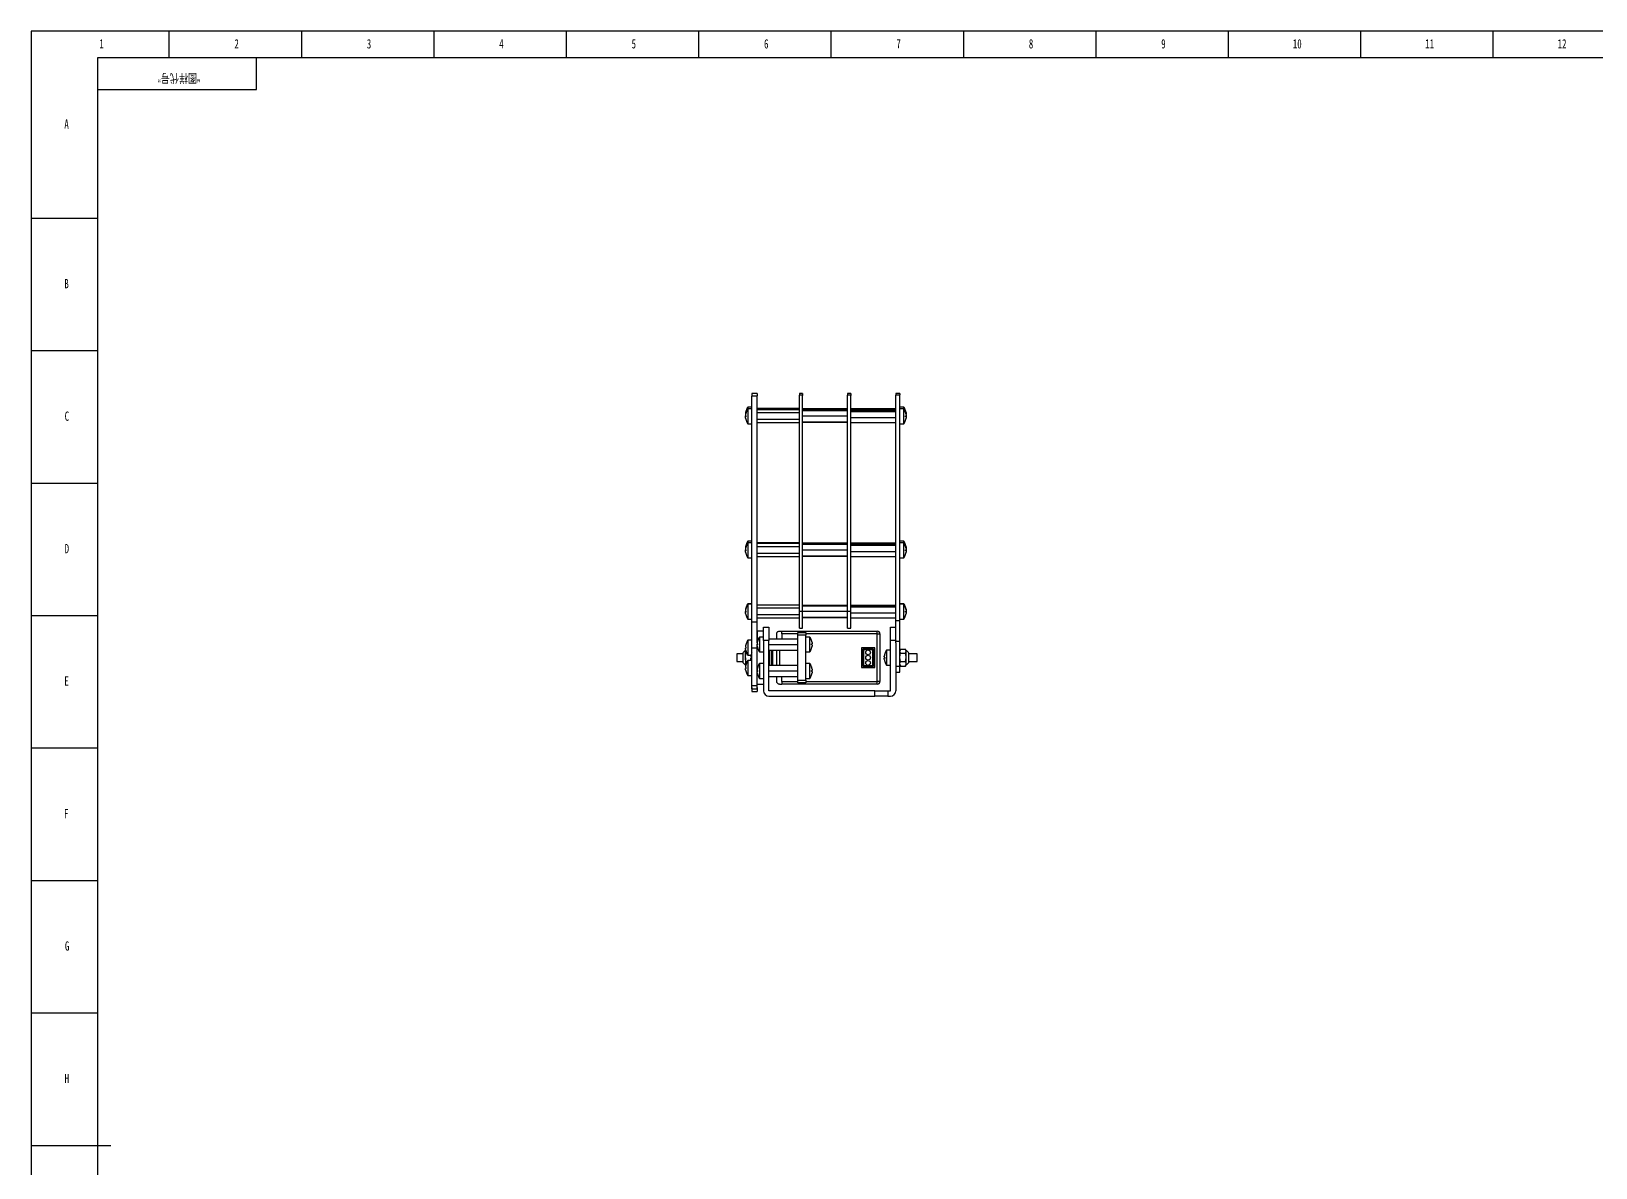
# Model space of a CAD drawing. Header units: millimetres. Extents: x 0 to 1189, y 0 to 841.
# Drawn here: x 0 to 591, y 412 to 841 of the extents above; entities that cross this region are included whole.
import ezdxf

# ---------------------------------------------------------------- set-up
doc = ezdxf.new("R2010")
doc.units = ezdxf.units.MM
for name, color, linetype in [('10', 7, 'Continuous'), ('5', 7, 'Continuous'), ('SLD-0', 7, 'Continuous')]:
    doc.layers.add(name, color=color, linetype=linetype)
doc.styles.add('SLDTEXTSTYLE0', font='TXT', dxfattribs={"width": 0.7, "bigfont": 'bigfont'})
doc.styles.add('SLDTEXTSTYLE5', font='TXT', dxfattribs={"width": 0.7})

msp = doc.modelspace()

# ---------------------------------------------------------------- linework, layer by layer
at = {"color": 7, "linetype": 'Continuous', "lineweight": 25}
for p, q in [((274.1, 704.31), (272.1, 704.31)), ((274.1, 703.26), (272.1, 703.26)), ((291.3, 704.31), (290.1, 704.31)), ((291.3, 703.66), (290.1, 703.66)), ((309.5, 704.31), (308.3, 704.31)), ((309.5, 703.66), (308.3, 703.66)), ((328, 704.31), (326.5, 704.31)), ((328, 703.66), (326.5, 703.66)), ((269.93, 697.83), (269.93, 697.84)), ((269.93, 697.16), (269.93, 697.17)), ((272.1, 699.16), (270.56, 699.16)), ((270.56, 699.16), (270.56, 698.49)), ((272.1, 698.49), (270.56, 698.49)), ((270.56, 698.49), (270.56, 692.89)), ((290.1, 698.63), (274.1, 698.63)), ((290.1, 698.41), (274.1, 698.41)), ((290.1, 698.19), (274.1, 698.19)), ((291.3, 698.63), (308.3, 698.63)), ((291.3, 698.41), (308.3, 698.41)), ((291.3, 697.94), (308.3, 697.94)), ((309.5, 698.63), (326.5, 698.63)), ((309.5, 698.41), (326.5, 698.41)), ((309.5, 698.06), (326.5, 698.06)), ((309.5, 697.56), (326.5, 697.56)), ((329.54, 699.16), (328, 699.16)), ((329.54, 698.49), (328, 698.49)), ((329.54, 698.49), (329.54, 699.16)), ((329.54, 695.69), (329.54, 698.49)), ((330.18, 697.84), (330.18, 697.83)), ((330.18, 697.17), (330.18, 697.16)), ((269.93, 695.5), (269.93, 695.88)), ((269.93, 694.22), (269.93, 694.21)), ((270.56, 692.89), (272.1, 692.89)), ((290.1, 696.98), (274.1, 696.98)), ((290.1, 694.48), (274.1, 694.48)), ((290.1, 693.19), (274.1, 693.19)), ((291.3, 695.87), (308.3, 695.87)), ((291.3, 693.62), (308.3, 693.62)), ((291.3, 693.44), (308.3, 693.44)), ((309.5, 695.19), (326.5, 695.19)), ((309.5, 693.32), (326.5, 693.32)), ((328, 692.89), (329.54, 692.89)), ((329.54, 692.89), (329.54, 695.69)), ((330.18, 695.5), (330.18, 695.88)), ((330.18, 694.21), (330.18, 694.22)), ((269.77, 645.92), (269.76, 645.92)), ((269.77, 644.92), (269.76, 645.01)), ((269.93, 647.19), (269.93, 647.2)), ((269.93, 646.59), (269.93, 646.6)), ((269.93, 644.93), (269.93, 645.31)), ((272.1, 648.52), (270.56, 648.52)), ((270.56, 648.52), (270.56, 647.92)), ((272.1, 647.92), (270.56, 647.92)), ((270.56, 647.92), (270.56, 642.32)), ((290.1, 647.99), (274.1, 647.99)), ((290.1, 647.77), (274.1, 647.77)), ((290.1, 647.62), (274.1, 647.62)), ((290.1, 646.41), (274.1, 646.41)), ((291.3, 647.99), (308.3, 647.99)), ((291.3, 647.77), (308.3, 647.77)), ((291.3, 647.37), (308.3, 647.37)), ((291.3, 645.3), (308.3, 645.3)), ((309.5, 647.99), (326.5, 647.99)), ((309.5, 647.77), (326.5, 647.77)), ((309.5, 647.49), (326.5, 647.49)), ((309.5, 646.99), (326.5, 646.99)), ((309.5, 644.62), (326.5, 644.62)), ((329.54, 648.52), (328, 648.52)), ((329.54, 647.92), (328, 647.92)), ((329.54, 647.92), (329.54, 648.52)), ((329.54, 645.12), (329.54, 647.92)), ((329.54, 642.32), (329.54, 645.12)), ((330.18, 647.2), (330.18, 647.19)), ((330.18, 646.6), (330.18, 646.59)), ((330.18, 644.93), (330.18, 645.31)), ((330.33, 645.92), (330.35, 645.92)), ((330.33, 644.92), (330.35, 645.01)), ((269.93, 643.65), (269.93, 643.64)), ((270.56, 642.32), (272.1, 642.32)), ((290.1, 643.91), (274.1, 643.91)), ((290.1, 642.62), (274.1, 642.62)), ((291.3, 643.05), (308.3, 643.05)), ((291.3, 642.87), (308.3, 642.87)), ((309.5, 642.75), (326.5, 642.75)), ((328, 642.32), (329.54, 642.32)), ((330.18, 643.64), (330.18, 643.65)), ((269.76, 622.86), (269.74, 622.7)), ((269.93, 623.62), (269.93, 623.64)), ((269.93, 623.41), (269.93, 623.42)), ((269.93, 621.75), (269.93, 622.13)), ((269.93, 620.47), (269.93, 620.46)), ((272.1, 624.95), (270.56, 624.95)), ((270.56, 624.95), (270.56, 624.74)), ((272.1, 624.74), (270.56, 624.74)), ((270.56, 624.74), (270.56, 619.14)), ((290.1, 624.44), (274.1, 624.44)), ((290.1, 623.23), (274.1, 623.23)), ((290.1, 620.73), (274.1, 620.73)), ((290.1, 622.08), (291.3, 622.08)), ((290.1, 615.76), (290.1, 622.08)), ((291.3, 624.42), (308.3, 624.42)), ((291.3, 624.2), (308.3, 624.2)), ((291.3, 624.19), (308.3, 624.19)), ((291.3, 622.13), (308.3, 622.13)), ((291.3, 622.08), (291.3, 622.13)), ((291.3, 615.76), (291.3, 622.08)), ((308.3, 622.08), (308.3, 622.13)), ((308.3, 622.08), (309.5, 622.08)), ((308.3, 615.76), (308.3, 622.08)), ((309.5, 624.42), (326.5, 624.42)), ((309.5, 624.31), (326.5, 624.31)), ((309.5, 623.82), (326.5, 623.82)), ((309.5, 615.76), (309.5, 622.08)), ((309.5, 621.45), (326.5, 621.45)), ((329.54, 624.95), (328, 624.95)), ((329.54, 624.74), (328, 624.74)), ((329.54, 624.74), (329.54, 624.95)), ((329.54, 621.94), (329.54, 624.74)), ((329.54, 619.14), (329.54, 621.94)), ((330.18, 623.64), (330.18, 623.62)), ((330.18, 623.42), (330.18, 623.41)), ((330.18, 621.75), (330.18, 622.13)), ((330.18, 620.46), (330.18, 620.47)), ((330.35, 622.86), (330.37, 622.7)), ((270.56, 619.14), (272.1, 619.14)), ((272.1, 618.11), (274.1, 618.11)), ((290.1, 619.44), (274.1, 619.44)), ((276.5, 614.59), (274.1, 614.59)), ((274.1, 614.59), (274.1, 609.43)), ((276.5, 611.09), (276.5, 616.09)), ((276.5, 616.09), (278.5, 616.09)), ((278.5, 616.09), (278.5, 611.09)), ((282.5, 614.59), (283.5, 614.59)), ((283.5, 614.59), (319.5, 614.59)), ((283.5, 613.59), (283.5, 614.59)), ((290.1, 615.76), (291.3, 615.76)), ((290.1, 615.69), (290.1, 615.76)), ((290.1, 615.69), (291.3, 615.69)), ((291.3, 619.87), (308.3, 619.87)), ((291.3, 619.69), (308.3, 619.69)), ((291.3, 615.69), (291.3, 615.76)), ((308.3, 615.76), (309.5, 615.76)), ((308.3, 615.69), (308.3, 615.76)), ((308.3, 615.69), (309.5, 615.69)), ((309.5, 619.57), (326.5, 619.57)), ((309.5, 615.69), (309.5, 615.76)), ((319.5, 613.59), (319.5, 614.59)), ((324.5, 616.09), (326.5, 616.09)), ((324.5, 611.09), (324.5, 616.09)), ((326.5, 618.65), (328, 618.65)), ((328, 619.14), (329.54, 619.14)), ((269.93, 609.81), (269.93, 609.82)), ((269.93, 608.15), (269.93, 608.53)), ((272.1, 611.14), (270.56, 611.14)), ((270.56, 611.14), (270.56, 605.54)), ((274.1, 609.42), (274.1, 609.68)), ((274.1, 608.99), (274.1, 608.29)), ((274.1, 608.29), (274.1, 608.96)), ((274.33, 611.06), (274.33, 611.07)), ((274.33, 609.4), (274.33, 609.77)), ((276.5, 612.39), (274.96, 612.39)), ((274.96, 612.39), (274.96, 606.79)), ((276.5, 611.09), (276.5, 592.09)), ((278.5, 611.09), (276.5, 611.09)), ((278.5, 611.75), (289.5, 611.75)), ((278.5, 592.09), (278.5, 611.09)), ((278.5, 609.59), (289.5, 609.59)), ((281.5, 611.75), (281.5, 613.59)), ((289.5, 613.59), (283.5, 613.59)), ((283.5, 613.59), (283.5, 611.75)), ((289.5, 613.09), (289.5, 614.09)), ((289.5, 614.09), (292.5, 614.09)), ((292.5, 613.09), (289.5, 613.09)), ((289.5, 596.09), (289.5, 613.09)), ((292.5, 614.09), (292.5, 613.09)), ((319.5, 613.59), (292.5, 613.59)), ((292.5, 596.09), (292.5, 613.09)), ((294.04, 612.39), (292.5, 612.39)), ((294.04, 609.59), (294.04, 612.39)), ((294.04, 606.79), (294.04, 609.59)), ((294.68, 611.07), (294.68, 611.06)), ((294.68, 609.4), (294.68, 609.77)), ((319.5, 613.59), (320.5, 613.59)), ((319.5, 595.59), (319.5, 613.59)), ((320.5, 613.59), (320.5, 595.59)), ((326.5, 611.09), (324.5, 611.09)), ((324.5, 592.09), (324.5, 611.09)), ((326.5, 611.09), (326.5, 610.87)), ((326.5, 610.87), (328, 610.87)), ((326.5, 610.24), (326.5, 610.87)), ((326.5, 610.24), (326.5, 592.09)), ((328, 601.44), (328, 610.87)), ((268.72, 606.09), (266.5, 606.09)), ((266.5, 606.09), (266.5, 603.09)), ((266.5, 603.09), (268.72, 603.09)), ((268.72, 606.35), (268.72, 602.82)), ((269.78, 607.47), (269.7, 607.34)), ((269.82, 607.35), (269.7, 606.97)), ((269.7, 607.34), (269.7, 606.97)), ((269.7, 604.59), (269.7, 606.97)), ((269.7, 604.59), (269.7, 602.2)), ((269.95, 603), (269.7, 602.2)), ((269.93, 606.87), (269.93, 606.86)), ((270.2, 606.17), (269.95, 606.17)), ((270.28, 603), (269.95, 603)), ((270.56, 605.54), (271.8, 605.54)), ((272.1, 603.47), (270.56, 603.47)), ((270.56, 603.47), (270.56, 597.87)), ((271.93, 606.06), (271.93, 606.07)), ((271.93, 604.4), (271.93, 604.77)), ((272.1, 608.29), (274.1, 608.29)), ((272.1, 594.09), (272.1, 608.29)), ((274.1, 599.36), (274.1, 608.29)), ((274.33, 608.12), (274.33, 608.1)), ((274.96, 606.79), (276.5, 606.79)), ((278.5, 607.42), (289.5, 607.42)), ((278.6, 607.42), (278.6, 601.75)), ((279.5, 601.75), (279.5, 607.42)), ((280, 601.75), (280, 607.42)), ((281.5, 601.75), (281.5, 607.42)), ((292.5, 606.79), (294.04, 606.79)), ((294.68, 608.1), (294.68, 608.12)), ((313.5, 608.34), (313.5, 600.84)), ((318.5, 608.34), (313.5, 608.34)), ((314, 607.84), (314, 601.34)), ((314.25, 607.59), (314, 607.84)), ((318, 607.84), (314, 607.84)), ((314.25, 607.59), (314.25, 601.59)), ((317.75, 607.59), (314.25, 607.59)), ((317.75, 601.59), (317.75, 607.59)), ((318, 601.34), (318, 607.84)), ((318.5, 600.84), (318.5, 608.34)), ((322.33, 604.36), (322.15, 604.36)), ((322.33, 606.07), (322.33, 606.05)), ((322.33, 604.7), (322.33, 604.33)), ((322.33, 603.1), (322.33, 603.11)), ((324.5, 607.39), (322.96, 607.39)), ((322.96, 607.39), (322.96, 604.45)), ((322.96, 604.45), (322.96, 601.79)), ((328.21, 607.69), (328, 607.34)), ((328.25, 606.29), (328, 607.03)), ((328.25, 603.12), (328, 604.71)), ((328.25, 607.76), (330.16, 607.76)), ((328.25, 606.29), (330.16, 606.29)), ((328.25, 603.12), (330.16, 603.12)), ((330.16, 606.29), (330.4, 607.03)), ((330.16, 603.12), (330.4, 604.71)), ((330.4, 607.34), (330.2, 607.69)), ((330.4, 607.34), (330.4, 607.03)), ((330.4, 604.71), (330.4, 607.03)), ((330.4, 602.27), (330.4, 604.71)), ((331.38, 603.1), (331.38, 606.35)), ((334.5, 606.09), (331.38, 606.09)), ((331.38, 602.82), (331.38, 603.1)), ((331.38, 603.09), (334.5, 603.09)), ((334.5, 603.09), (334.5, 606.09)), ((269.7, 602.2), (269.7, 601.84)), ((269.7, 601.84), (269.8, 601.66)), ((269.93, 602.14), (269.93, 602.15)), ((269.93, 600.48), (269.93, 600.86)), ((269.93, 599.2), (269.93, 599.19)), ((270.56, 597.87), (272.1, 597.87)), ((274.1, 594.09), (274.1, 598.92)), ((274.33, 601.06), (274.33, 601.07)), ((274.33, 599.4), (274.33, 599.77)), ((274.33, 598.12), (274.33, 598.1)), ((276.5, 602.39), (274.96, 602.39)), ((274.96, 602.39), (274.96, 596.79)), ((274.96, 596.79), (276.5, 596.79)), ((278.5, 601.75), (289.5, 601.75)), ((278.5, 599.59), (289.5, 599.59)), ((278.5, 597.42), (289.5, 597.42)), ((281.5, 595.59), (281.5, 597.42)), ((283.5, 595.59), (283.5, 597.42)), ((294.04, 602.39), (292.5, 602.39)), ((292.5, 596.79), (294.04, 596.79)), ((294.04, 599.59), (294.04, 602.39)), ((294.04, 596.79), (294.04, 599.59)), ((294.68, 601.07), (294.68, 601.06)), ((294.68, 599.4), (294.68, 599.77)), ((294.68, 598.1), (294.68, 598.12)), ((313.5, 600.84), (318.5, 600.84)), ((314, 601.34), (318, 601.34)), ((314.25, 601.59), (317.75, 601.59)), ((322.96, 601.79), (324.5, 601.79)), ((326.5, 601.44), (328, 601.44)), ((326.5, 599.16), (328, 599.16)), ((328, 601.84), (328.21, 601.48)), ((328, 599.16), (328, 601.44)), ((328.22, 601.49), (328.25, 601.41)), ((328.25, 601.41), (330.16, 601.41)), ((330.18, 601.49), (330.16, 601.41)), ((330.2, 601.48), (330.4, 601.84)), ((330.4, 601.84), (330.4, 602.27)), ((272.1, 594.09), (274.1, 594.09)), ((272.1, 592.87), (274.1, 592.87)), ((272.1, 591.81), (274.1, 591.81)), ((274.1, 594.59), (276.5, 594.59)), ((318.5, 592.09), (278.5, 592.09)), ((282.5, 594.59), (283.5, 594.59)), ((283.5, 595.59), (283.5, 594.59)), ((283.5, 595.59), (289.5, 595.59)), ((319.5, 594.59), (283.5, 594.59)), ((289.5, 596.09), (292.5, 596.09)), ((289.5, 595.09), (289.5, 596.09)), ((292.5, 595.09), (289.5, 595.09)), ((292.5, 596.09), (292.5, 595.09)), ((292.5, 595.59), (319.5, 595.59)), ((318.5, 590.09), (318.5, 592.09)), ((318.5, 592.09), (323.5, 592.09)), ((319.5, 594.59), (319.5, 595.59)), ((320.5, 595.59), (319.5, 595.59)), ((323.5, 592.09), (323.5, 590.09)), ((323.5, 592.09), (324.5, 592.09)), ((278.5, 590.09), (318.5, 590.09)), ((323.5, 590.09), (318.5, 590.09)), ((323.5, 590.09), (324.5, 590.09))]:
    msp.add_line(p, q, dxfattribs=at)
at = {"color": 8, "linetype": 'Continuous', "lineweight": 25}
for p, q in [((282.5, 607.42), (282.5, 601.75)), ((322.16, 605.3), (322.16, 605.3)), ((322.33, 604.43), (322.16, 604.42)), ((322.33, 604.36), (322.16, 604.36))]:
    msp.add_line(p, q, dxfattribs=at)
at = {"color": 7, "linetype": 'Continuous', "lineweight": 25, "flags": 128}
for points in [[(269.78, 696.56), (269.77, 696.56), (269.76, 696.56)], [(269.78, 695.49), (269.77, 695.56), (269.76, 695.65)], [(330.32, 696.56), (330.33, 696.56), (330.35, 696.56)], [(330.32, 695.49), (330.33, 695.56), (330.35, 695.65)], [(317.75, 607.59), (317.89, 607.73), (318, 607.84)], [(314.25, 601.59), (314.11, 601.45), (314, 601.34)], [(317.75, 601.59), (317.89, 601.45), (318, 601.34)]]:
    msp.add_lwpolyline(points, dxfattribs=at)
at = {"color": 7, "linetype": 'Continuous', "lineweight": 25}
for centre in [(316, 606.59), (316, 604.59), (316, 602.59)]:
    msp.add_circle(centre, 0.9, dxfattribs=at)
for centre, radius, start, end in [((274.71, 696.36), 5, 162.9134, 171.86288), ((274.71, 695.69), 5, 162.9134, 171.86288), ((274.7, 696.36), 5, 145.9442, 162.76232), ((274.7, 695.69), 5, 145.9442, 162.76232), ((325.4, 696.36), 5, 17.23768, 34.0558), ((325.4, 695.69), 5, 17.23768, 34.0558), ((325.39, 696.36), 5, 8.13799, 17.08599), ((325.39, 695.69), 5, 8.13799, 17.08599), ((270.5, 708.23), 12.36, 266.56122, 267.35504), ((270.5, 683.15), 12.36, 92.64496, 93.43878), ((274.71, 695.69), 5, 188.13712, 197.0866), ((274.7, 695.69), 5, 197.23768, 214.0558), ((325.4, 695.69), 5, 325.9442, 342.76232), ((329.61, 708.23), 12.36, 272.645, 273.43873), ((329.61, 683.15), 12.36, 86.56127, 87.355), ((325.39, 695.69), 5, 342.91401, 351.86201), ((274.71, 645.72), 5, 162.9136, 171.86268), ((274.71, 645.12), 5, 162.91352, 171.86276), ((270.5, 657.74), 12.45, 266.56388, 267.35238), ((270.5, 632.5), 12.45, 92.64762, 93.43612), ((274.71, 645.12), 5, 188.13732, 197.0864), ((274.7, 645.72), 5, 145.9442, 162.76232), ((274.7, 645.12), 5, 145.9442, 162.76232), ((325.4, 645.72), 5, 17.23768, 34.0558), ((325.4, 645.12), 5, 17.23768, 34.0558), ((325.39, 645.72), 5, 8.1382, 17.08579), ((325.39, 645.12), 5, 8.13812, 17.08587), ((329.6, 657.74), 12.45, 272.64766, 273.43607), ((329.6, 632.5), 12.45, 86.56393, 87.35234), ((325.39, 645.12), 5, 342.91421, 351.8618), ((274.7, 645.12), 5, 197.23768, 214.0558), ((325.4, 645.12), 5, 325.9442, 342.76232), ((274.71, 622.15), 5, 162.91342, 171.86287), ((274.71, 621.94), 5, 162.91346, 171.86283), ((270.5, 634.51), 12.39, 266.56158, 267.35344), ((270.5, 609.6), 12.38, 92.64543, 93.4383), ((270.5, 609.37), 12.39, 92.64656, 93.43842), ((274.71, 621.94), 5, 188.13717, 197.08654), ((274.7, 622.15), 5, 145.9442, 162.76232), ((274.7, 621.94), 5, 145.9442, 162.76232), ((274.7, 621.94), 5, 197.23768, 214.0558), ((325.4, 622.15), 5, 17.23768, 34.0558), ((325.4, 621.94), 5, 17.23768, 34.0558), ((325.4, 621.94), 5, 325.9442, 342.76232), ((325.39, 622.15), 5, 8.13801, 17.08597), ((325.39, 621.94), 5, 8.13805, 17.08593), ((329.6, 634.51), 12.4, 272.6466, 273.43838), ((329.61, 609.6), 12.38, 86.56174, 87.35452), ((329.6, 609.37), 12.4, 86.56162, 87.3534), ((325.39, 621.94), 5, 342.91407, 351.86195), ((319.5, 613.59), 1, 0, 90), ((274.71, 608.34), 5, 162.91347, 171.86281), ((270.5, 620.91), 12.4, 266.56195, 267.3537), ((274.7, 608.34), 5, 145.9442, 162.76232), ((279.11, 609.59), 5, 162.91347, 171.86283), ((274.9, 622.15), 12.39, 266.56161, 267.35373), ((274.9, 597.02), 12.39, 92.64627, 93.43839), ((279.11, 609.59), 5, 188.13718, 197.08652), ((279.1, 609.59), 5, 145.9442, 162.76232), ((289.9, 609.59), 5, 17.23768, 34.0558), ((289.9, 609.59), 5, 8.1375, 17.08634), ((294.11, 622.15), 12.39, 272.64626, 273.4384), ((294.11, 597.02), 12.39, 86.5616, 87.35374), ((289.9, 609.59), 5, 342.91367, 351.8625), ((271.47, 604.59), 3.27, 122.77908, 147.31966), ((271.47, 604.59), 3.27, 212.68034, 237.22092), ((270.5, 595.76), 12.4, 92.64654, 93.43782), ((274.71, 608.34), 5, 188.13717, 197.08654), ((274.7, 608.34), 5, 197.23768, 214.0558), ((274.7, 600.67), 5, 145.9442, 162.76232), ((276.71, 604.59), 5, 162.91347, 171.86282), ((272.5, 617.16), 12.4, 266.56189, 267.3536), ((272.5, 592.02), 12.4, 92.6464, 93.43811), ((276.7, 604.59), 5, 188.13544, 192.90329), ((276.7, 604.59), 5, 156.92608, 162.76232), ((279.1, 609.59), 5, 197.23768, 214.0558), ((289.9, 609.59), 5, 325.9442, 342.76232), ((327.09, 604.6), 4.99, 162.88652, 171.85114), ((327.1, 604.58), 5, 162.90233, 171.85396), ((322.52, 605.75), 1.06, 250.02316, 259.58855), ((322.52, 603.43), 1.06, 100.4114, 109.97689), ((322.43, 605.5), 1.17, 256.37049, 264.84432), ((327.09, 604.58), 4.99, 188.14886, 197.11348), ((327.1, 604.59), 5, 145.9442, 162.76232), ((327.1, 604.59), 5, 197.23768, 214.0558), ((328.63, 604.59), 3.27, 32.68034, 57.22092), ((328.63, 604.59), 3.27, 302.77908, 327.31966), ((274.71, 600.67), 5, 162.91347, 171.86282), ((270.5, 613.24), 12.39, 266.56178, 267.35371), ((270.5, 588.1), 12.4, 92.6464, 93.43811), ((274.71, 600.67), 5, 188.13718, 197.08653), ((274.7, 600.67), 5, 197.23768, 214.0558), ((279.11, 599.59), 5, 162.91346, 171.86282), ((274.9, 612.15), 12.39, 266.56167, 267.35382), ((274.9, 587.02), 12.4, 92.6464, 93.43811), ((279.11, 599.59), 5, 188.13719, 197.08653), ((279.1, 599.59), 5, 145.9442, 162.76232), ((279.1, 599.59), 5, 197.23768, 214.0558), ((289.9, 599.59), 5, 17.23768, 34.0558), ((289.9, 599.59), 5, 325.9442, 342.76232), ((289.9, 599.59), 5, 8.1375, 17.08635), ((294.11, 612.15), 12.39, 272.64617, 273.43834), ((294.1, 587.02), 12.4, 86.56188, 87.35361), ((289.9, 599.59), 5, 342.91366, 351.86249), ((278.5, 592.09), 2, 180, 270), ((319.5, 595.59), 1, 270, 0), ((324.5, 592.09), 2, 270, 0)]:
    msp.add_arc(centre, radius, start, end, dxfattribs=at)
for points, knots in [([(272.1, 704.28), (272.1, 704.29), (272.1, 704.34), (272.1, 704.08), (272.1, 703.74), (272.1, 703.43), (272.1, 703.39)], [0, 0, 0, 0, 0.114234, 0.521823, 0.931868, 1, 1, 1, 1]), ([(272.1, 618.11), (272.1, 618.37), (272.1, 618.87), (272.1, 620.25), (272.1, 621.92), (272.1, 623.83), (272.1, 625.87), (272.1, 627.9), (272.1, 630.07), (272.1, 632.61), (272.1, 635.44), (272.1, 638.37), (272.1, 641.36), (272.1, 644.97), (272.1, 649.21), (272.1, 654.11), (272.1, 659.17), (272.1, 664.38), (272.1, 669.68), (272.1, 675.02), (272.1, 680.37), (272.1, 685.69), (272.1, 690.92), (272.1, 694.9), (272.1, 697.7), (272.1, 699.38), (272.1, 700.85), (272.1, 701.99), (272.1, 702.74), (272.1, 703.2), (272.1, 703.22), (272.1, 703.23)], [0, 0, 0, 0, 0.0326837, 0.0646354, 0.0964729, 0.1284534, 0.1605779, 0.1927079, 0.224718, 0.2598896, 0.2951974, 0.3305367, 0.3657679, 0.4009924, 0.4510644, 0.5011408, 0.5512652, 0.6013343, 0.651383, 0.7014731, 0.751723, 0.8017963, 0.8515122, 0.9016007, 0.9185767, 0.9357093, 0.952553, 0.964931, 0.9774808, 0.9901552, 1, 1, 1, 1]), ([(274.1, 704.28), (274.1, 704.29), (274.1, 704.34), (274.1, 704.08), (274.1, 703.74), (274.1, 703.43), (274.1, 703.39)], [0, 0, 0, 0, 0.114234, 0.521823, 0.931868, 1, 1, 1, 1]), ([(274.1, 618.11), (274.1, 618.37), (274.1, 618.87), (274.1, 620.25), (274.1, 621.92), (274.1, 623.83), (274.1, 625.87), (274.1, 627.9), (274.1, 630.07), (274.1, 632.61), (274.1, 635.44), (274.1, 638.37), (274.1, 641.36), (274.1, 644.97), (274.1, 649.21), (274.1, 654.11), (274.1, 659.17), (274.1, 664.38), (274.1, 669.68), (274.1, 675.02), (274.1, 680.37), (274.1, 685.69), (274.1, 690.92), (274.1, 694.9), (274.1, 697.7), (274.1, 699.38), (274.1, 700.85), (274.1, 701.99), (274.1, 702.74), (274.1, 703.2), (274.1, 703.22), (274.1, 703.23)], [0, 0, 0, 0, 0.0326837, 0.0646354, 0.0964729, 0.1284534, 0.1605779, 0.1927079, 0.224718, 0.2598896, 0.2951974, 0.3305367, 0.3657679, 0.4009924, 0.4510644, 0.5011408, 0.5512652, 0.6013343, 0.651383, 0.7014731, 0.751723, 0.8017963, 0.8515122, 0.9016007, 0.9185767, 0.9357093, 0.952553, 0.964931, 0.9774808, 0.9901552, 1, 1, 1, 1]), ([(290.1, 704.24), (290.1, 704.25), (290.1, 704.27), (290.1, 704.03), (290.1, 703.79), (290.1, 703.75)], [0, 0, 0, 0, 0.4154101, 0.903787, 1, 1, 1, 1]), ([(290.1, 622.08), (290.1, 623.09), (290.1, 625.12), (290.1, 628.45), (290.1, 631.97), (290.1, 636.2), (290.1, 640.53), (290.1, 645.19), (290.1, 650.13), (290.1, 655.27), (290.1, 660.59), (290.1, 666.08), (290.1, 671.65), (290.1, 677.25), (290.1, 682.85), (290.1, 688.16), (290.1, 693.15), (290.1, 696.77), (290.1, 699.33), (290.1, 700.83), (290.1, 702.18), (290.1, 703.14), (290.1, 703.65), (290.1, 703.6), (290.1, 703.59)], [0, 0, 0, 0, 0.0575007, 0.1152597, 0.1727255, 0.2303745, 0.2880555, 0.3455931, 0.4031918, 0.4608093, 0.5184634, 0.5760503, 0.6336167, 0.6913163, 0.7490928, 0.8065036, 0.8565591, 0.9073303, 0.9245643, 0.9416642, 0.9583253, 0.9751042, 0.992085, 1, 1, 1, 1]), ([(291.3, 704.24), (291.3, 704.25), (291.3, 704.27), (291.3, 704.03), (291.3, 703.79), (291.3, 703.75)], [0, 0, 0, 0, 0.4154101, 0.903787, 1, 1, 1, 1]), ([(291.3, 622.08), (291.3, 623.09), (291.3, 625.12), (291.3, 628.45), (291.3, 631.97), (291.3, 636.2), (291.3, 640.53), (291.3, 645.19), (291.3, 650.13), (291.3, 655.27), (291.3, 660.59), (291.3, 666.08), (291.3, 671.65), (291.3, 677.25), (291.3, 682.85), (291.3, 688.16), (291.3, 693.15), (291.3, 696.77), (291.3, 699.33), (291.3, 700.83), (291.3, 702.18), (291.3, 703.14), (291.3, 703.65), (291.3, 703.6), (291.3, 703.59)], [0, 0, 0, 0, 0.0575007, 0.1152597, 0.1727255, 0.2303745, 0.2880555, 0.3455931, 0.4031918, 0.4608093, 0.5184634, 0.5760503, 0.6336167, 0.6913163, 0.7490928, 0.8065036, 0.8565591, 0.9073303, 0.9245643, 0.9416642, 0.9583253, 0.9751042, 0.992085, 1, 1, 1, 1]), ([(308.3, 704.24), (308.3, 704.25), (308.3, 704.27), (308.3, 704.03), (308.3, 703.79), (308.3, 703.75)], [0, 0, 0, 0, 0.4154101, 0.903787, 1, 1, 1, 1]), ([(308.3, 622.08), (308.3, 623.09), (308.3, 625.12), (308.3, 628.45), (308.3, 631.97), (308.3, 636.2), (308.3, 640.53), (308.3, 645.19), (308.3, 650.13), (308.3, 655.27), (308.3, 660.59), (308.3, 666.08), (308.3, 671.65), (308.3, 677.25), (308.3, 682.85), (308.3, 688.16), (308.3, 693.15), (308.3, 696.77), (308.3, 699.33), (308.3, 700.83), (308.3, 702.18), (308.3, 703.14), (308.3, 703.65), (308.3, 703.6), (308.3, 703.59)], [0, 0, 0, 0, 0.0575007, 0.1152597, 0.1727255, 0.2303745, 0.2880555, 0.3455931, 0.4031918, 0.4608093, 0.5184634, 0.5760503, 0.6336167, 0.6913163, 0.7490928, 0.8065036, 0.8565591, 0.9073303, 0.9245643, 0.9416642, 0.9583253, 0.9751042, 0.992085, 1, 1, 1, 1]), ([(309.5, 704.24), (309.5, 704.25), (309.5, 704.27), (309.5, 704.03), (309.5, 703.79), (309.5, 703.75)], [0, 0, 0, 0, 0.4154101, 0.903787, 1, 1, 1, 1]), ([(309.5, 622.08), (309.5, 623.09), (309.5, 625.12), (309.5, 628.45), (309.5, 631.97), (309.5, 636.2), (309.5, 640.53), (309.5, 645.19), (309.5, 650.13), (309.5, 655.27), (309.5, 660.59), (309.5, 666.08), (309.5, 671.65), (309.5, 677.25), (309.5, 682.85), (309.5, 688.16), (309.5, 693.15), (309.5, 696.77), (309.5, 699.33), (309.5, 700.83), (309.5, 702.18), (309.5, 703.14), (309.5, 703.65), (309.5, 703.6), (309.5, 703.59)], [0, 0, 0, 0, 0.0575007, 0.1152597, 0.1727255, 0.2303745, 0.2880555, 0.3455931, 0.4031918, 0.4608093, 0.5184634, 0.5760503, 0.6336167, 0.6913163, 0.7490928, 0.8065036, 0.8565591, 0.9073303, 0.9245643, 0.9416642, 0.9583253, 0.9751042, 0.992085, 1, 1, 1, 1]), ([(326.5, 704.28), (326.5, 704.29), (326.5, 704.33), (326.5, 704.17), (326.5, 703.88), (326.5, 703.78)], [0, 0, 0, 0, 0.156351, 0.714214, 1, 1, 1, 1]), ([(326.5, 618.65), (326.5, 618.9), (326.5, 619.4), (326.5, 620.76), (326.5, 622.42), (326.5, 624.31), (326.5, 626.34), (326.5, 628.36), (326.5, 630.52), (326.5, 633.04), (326.5, 635.86), (326.5, 638.78), (326.5, 641.76), (326.5, 645.35), (326.5, 649.59), (326.5, 654.47), (326.5, 659.52), (326.5, 664.73), (326.5, 670.03), (326.5, 675.37), (326.5, 680.72), (326.5, 686.04), (326.5, 691.28), (326.5, 695.26), (326.5, 698.07), (326.5, 699.75), (326.5, 701.22), (326.5, 702.36), (326.5, 703.12), (326.5, 703.59), (326.5, 703.62), (326.5, 703.63)], [0, 0, 0, 0, 0.032677, 0.064622, 0.096453, 0.128427, 0.160544, 0.192668, 0.224671, 0.259835, 0.295136, 0.330468, 0.365691, 0.400908, 0.45097, 0.501036, 0.55115, 0.601208, 0.651247, 0.701326, 0.751566, 0.801629, 0.851334, 0.901412, 0.918384, 0.935513, 0.952354, 0.964729, 0.977276, 0.989948, 1, 1, 1, 1]), ([(328, 704.28), (328, 704.29), (328, 704.33), (328, 704.17), (328, 703.88), (328, 703.78)], [0, 0, 0, 0, 0.156351, 0.714214, 1, 1, 1, 1]), ([(328, 618.65), (328, 618.9), (328, 619.4), (328, 620.76), (328, 622.42), (328, 624.31), (328, 626.34), (328, 628.36), (328, 630.52), (328, 633.04), (328, 635.86), (328, 638.78), (328, 641.76), (328, 645.35), (328, 649.59), (328, 654.47), (328, 659.52), (328, 664.73), (328, 670.03), (328, 675.37), (328, 680.72), (328, 686.04), (328, 691.28), (328, 695.26), (328, 698.07), (328, 699.75), (328, 701.22), (328, 702.36), (328, 703.12), (328, 703.59), (328, 703.62), (328, 703.63)], [0, 0, 0, 0, 0.032677, 0.064622, 0.096453, 0.128427, 0.160544, 0.192668, 0.224671, 0.259835, 0.295136, 0.330468, 0.365691, 0.400908, 0.45097, 0.501036, 0.55115, 0.601208, 0.651247, 0.701326, 0.751566, 0.801629, 0.851334, 0.901412, 0.918384, 0.935513, 0.952354, 0.964729, 0.977276, 0.989948, 1, 1, 1, 1]), ([(269.76, 697.07), (269.75, 697.01), (269.73, 696.9), (269.72, 696.74), (269.73, 696.63), (269.74, 696.57), (269.75, 696.56), (269.76, 696.56)], [0, 0, 0, 0, 0.214791, 0.429923, 0.642626, 0.854311, 1, 1, 1, 1]), ([(269.76, 696.4), (269.75, 696.34), (269.73, 696.23), (269.72, 696.07), (269.73, 695.96), (269.74, 695.89), (269.75, 695.89), (269.76, 695.88)], [0, 0, 0, 0, 0.214784, 0.429926, 0.64263, 0.854312, 1, 1, 1, 1]), ([(269.76, 695.65), (269.75, 695.71), (269.74, 695.79), (269.73, 695.86), (269.73, 695.88)], [0, 0, 0, 0, 0.7337472, 1, 1, 1, 1]), ([(269.76, 694.98), (269.75, 695.04), (269.73, 695.15), (269.72, 695.3), (269.73, 695.42), (269.74, 695.48), (269.75, 695.49), (269.76, 695.49)], [0, 0, 0, 0, 0.214784, 0.429927, 0.642626, 0.854312, 1, 1, 1, 1]), ([(330.35, 697.07), (330.35, 697.01), (330.37, 696.9), (330.38, 696.74), (330.38, 696.63), (330.37, 696.57), (330.35, 696.56), (330.35, 696.56)], [0, 0, 0, 0, 0.21479, 0.429923, 0.642626, 0.854311, 1, 1, 1, 1]), ([(330.35, 696.4), (330.35, 696.34), (330.37, 696.23), (330.38, 696.07), (330.38, 695.96), (330.37, 695.89), (330.35, 695.89), (330.35, 695.88)], [0, 0, 0, 0, 0.214783, 0.429926, 0.64263, 0.854312, 1, 1, 1, 1]), ([(330.37, 695.88), (330.37, 695.84), (330.36, 695.77), (330.35, 695.69), (330.35, 695.65)], [0, 0, 0, 0, 0.503014, 1, 1, 1, 1]), ([(330.35, 695.49), (330.36, 695.49), (330.37, 695.47), (330.38, 695.39), (330.38, 695.26), (330.37, 695.11), (330.35, 695.02), (330.35, 694.98)], [0, 0, 0, 0, 0.214628, 0.429679, 0.642318, 0.854015, 1, 1, 1, 1]), ([(269.76, 646.43), (269.75, 646.37), (269.73, 646.26), (269.72, 646.11), (269.73, 645.99), (269.74, 645.93), (269.75, 645.92), (269.76, 645.92)], [0, 0, 0, 0, 0.214786, 0.429926, 0.642625, 0.854311, 1, 1, 1, 1]), ([(269.76, 645.83), (269.75, 645.77), (269.73, 645.66), (269.72, 645.5), (269.73, 645.39), (269.74, 645.32), (269.75, 645.32), (269.76, 645.31)], [0, 0, 0, 0, 0.214785, 0.429925, 0.642621, 0.854313, 1, 1, 1, 1]), ([(269.76, 645.01), (269.75, 645.07), (269.73, 645.18), (269.73, 645.27), (269.73, 645.31)], [0, 0, 0, 0, 0.53662, 1, 1, 1, 1]), ([(269.76, 644.41), (269.75, 644.47), (269.73, 644.58), (269.72, 644.74), (269.73, 644.85), (269.74, 644.91), (269.75, 644.92), (269.76, 644.92)], [0, 0, 0, 0, 0.2147845, 0.4299248, 0.6426234, 0.8543136, 1, 1, 1, 1]), ([(330.35, 646.43), (330.35, 646.37), (330.37, 646.26), (330.38, 646.11), (330.38, 645.99), (330.37, 645.93), (330.35, 645.92), (330.35, 645.92)], [0, 0, 0, 0, 0.214785, 0.429926, 0.642625, 0.854311, 1, 1, 1, 1]), ([(330.35, 645.83), (330.35, 645.77), (330.37, 645.66), (330.38, 645.5), (330.38, 645.39), (330.37, 645.32), (330.35, 645.32), (330.35, 645.31)], [0, 0, 0, 0, 0.214784, 0.429925, 0.642621, 0.854313, 1, 1, 1, 1]), ([(330.38, 645.33), (330.38, 645.31), (330.38, 645.26), (330.37, 645.15), (330.35, 645.05), (330.35, 645.01)], [0, 0, 0, 0, 0.162762, 0.658281, 1, 1, 1, 1]), ([(330.35, 644.92), (330.36, 644.92), (330.37, 644.9), (330.38, 644.82), (330.38, 644.69), (330.37, 644.54), (330.35, 644.45), (330.35, 644.41)], [0, 0, 0, 0, 0.214627, 0.429679, 0.642317, 0.854013, 1, 1, 1, 1]), ([(269.76, 622.65), (269.75, 622.59), (269.73, 622.48), (269.72, 622.32), (269.73, 622.21), (269.74, 622.15), (269.75, 622.14), (269.76, 622.14)], [0, 0, 0, 0, 0.214788, 0.4299283, 0.6426287, 0.8543123, 1, 1, 1, 1]), ([(269.73, 621.76), (269.73, 621.81), (269.73, 621.89), (269.74, 621.95), (269.75, 621.95), (269.76, 621.96)], [0, 0, 0, 0, 0.373106, 0.744438, 1, 1, 1, 1]), ([(269.76, 621.23), (269.75, 621.29), (269.73, 621.4), (269.72, 621.56), (269.73, 621.67), (269.74, 621.73), (269.75, 621.74), (269.76, 621.75)], [0, 0, 0, 0, 0.214788, 0.4299283, 0.6426287, 0.8543123, 1, 1, 1, 1]), ([(330.35, 622.65), (330.35, 622.59), (330.37, 622.48), (330.38, 622.32), (330.38, 622.21), (330.37, 622.15), (330.35, 622.14), (330.35, 622.14)], [0, 0, 0, 0, 0.214788, 0.429928, 0.642629, 0.854312, 1, 1, 1, 1]), ([(330.35, 621.96), (330.36, 621.95), (330.37, 621.94), (330.38, 621.86), (330.38, 621.79), (330.38, 621.75)], [0, 0, 0, 0, 0.369193, 0.739102, 1, 1, 1, 1]), ([(330.35, 621.75), (330.36, 621.74), (330.37, 621.73), (330.38, 621.64), (330.38, 621.51), (330.37, 621.37), (330.35, 621.27), (330.35, 621.23)], [0, 0, 0, 0, 0.214629, 0.429672, 0.64232, 0.854013, 1, 1, 1, 1]), ([(272.1, 608.29), (272.1, 608.67), (272.1, 609.44), (272.1, 610.47), (272.1, 611.48), (272.1, 612.49), (272.1, 613.56), (272.1, 614.61), (272.1, 615.67), (272.1, 616.53), (272.1, 617.15), (272.1, 617.61), (272.1, 617.95), (272.1, 618.11)], [0, 0, 0, 0, 0.079037, 0.158154, 0.235941, 0.313952, 0.396936, 0.479667, 0.560782, 0.669588, 0.782014, 0.894481, 1, 1, 1, 1]), ([(274.1, 610.21), (274.1, 610.3), (274.1, 610.73), (274.1, 611.47), (274.1, 612.49), (274.1, 613.56), (274.1, 614.61), (274.1, 615.67), (274.1, 616.53), (274.1, 617.15), (274.1, 617.61), (274.1, 617.95), (274.1, 618.11)], [0, 0, 0, 0, 0.022651, 0.112958, 0.203525, 0.299867, 0.395914, 0.490086, 0.616405, 0.746927, 0.877497, 1, 1, 1, 1]), ([(281.5, 613.59), (281.51, 613.7), (281.53, 613.91), (281.7, 614.21), (281.95, 614.44), (282.23, 614.57), (282.42, 614.58), (282.5, 614.59)], [0, 0, 0, 0, 0.212794, 0.425776, 0.635364, 0.846331, 1, 1, 1, 1]), ([(326.5, 610.87), (326.5, 611.37), (326.5, 612.37), (326.5, 613.91), (326.5, 615.42), (326.5, 616.62), (326.5, 617.42), (326.5, 618.02), (326.5, 618.45), (326.5, 618.65)], [0, 0, 0, 0, 0.139177, 0.280721, 0.42086, 0.558725, 0.707884, 0.858512, 1, 1, 1, 1]), ([(328, 610.87), (328, 611.37), (328, 612.37), (328, 613.91), (328, 615.42), (328, 616.62), (328, 617.42), (328, 618.02), (328, 618.45), (328, 618.65)], [0, 0, 0, 0, 0.139177, 0.280721, 0.42086, 0.558725, 0.707884, 0.858512, 1, 1, 1, 1]), ([(269.76, 609.05), (269.75, 608.99), (269.73, 608.88), (269.72, 608.72), (269.73, 608.61), (269.74, 608.55), (269.75, 608.54), (269.76, 608.54)], [0, 0, 0, 0, 0.214786, 0.429927, 0.642625, 0.854313, 1, 1, 1, 1]), ([(274.16, 610.29), (274.15, 610.24), (274.13, 610.12), (274.12, 609.97), (274.13, 609.85), (274.14, 609.79), (274.15, 609.78), (274.16, 609.78)], [0, 0, 0, 0, 0.2147839, 0.4299243, 0.6426222, 0.8543132, 1, 1, 1, 1]), ([(274.16, 608.88), (274.15, 608.93), (274.13, 609.05), (274.12, 609.2), (274.13, 609.32), (274.14, 609.38), (274.15, 609.39), (274.16, 609.39)], [0, 0, 0, 0, 0.214784, 0.429924, 0.642622, 0.854313, 1, 1, 1, 1]), ([(294.85, 610.29), (294.85, 610.24), (294.87, 610.12), (294.88, 609.97), (294.88, 609.85), (294.87, 609.79), (294.85, 609.78), (294.85, 609.78)], [0, 0, 0, 0, 0.214784, 0.429924, 0.642622, 0.854313, 1, 1, 1, 1]), ([(294.85, 609.39), (294.86, 609.38), (294.87, 609.37), (294.88, 609.28), (294.88, 609.15), (294.87, 609.01), (294.85, 608.92), (294.85, 608.88)], [0, 0, 0, 0, 0.214628, 0.429678, 0.642318, 0.854016, 1, 1, 1, 1]), ([(269.7, 606.97), (269.7, 606.95), (269.71, 606.68), (269.83, 606.42), (269.95, 606.17)], [0, 0, 0, 0, 0.070152, 1, 1, 1, 1]), ([(269.7, 604.59), (269.71, 604.73), (269.72, 605.27), (269.85, 605.79), (269.95, 606.17)], [0, 0, 0, 0, 0.268634, 1, 1, 1, 1]), ([(269.95, 603), (269.91, 603.13), (269.77, 603.65), (269.73, 604.19), (269.7, 604.59)], [0, 0, 0, 0, 0.2575513, 1, 1, 1, 1]), ([(269.76, 607.63), (269.75, 607.69), (269.73, 607.8), (269.72, 607.96), (269.73, 608.07), (269.74, 608.13), (269.75, 608.14), (269.76, 608.14)], [0, 0, 0, 0, 0.214786, 0.429927, 0.642625, 0.854313, 1, 1, 1, 1]), ([(271.76, 605.29), (271.75, 605.24), (271.73, 605.12), (271.72, 604.97), (271.73, 604.85), (271.74, 604.79), (271.75, 604.78), (271.76, 604.78)], [0, 0, 0, 0, 0.214785, 0.429926, 0.642623, 0.854313, 1, 1, 1, 1]), ([(271.76, 603.88), (271.75, 603.93), (271.73, 604.05), (271.72, 604.2), (271.73, 604.32), (271.74, 604.38), (271.75, 604.39), (271.76, 604.39)], [0, 0, 0, 0, 0.214785, 0.429925, 0.642623, 0.854314, 1, 1, 1, 1]), ([(322.16, 605.3), (322.15, 605.25), (322.13, 605.13), (322.12, 605), (322.13, 604.95), (322.13, 604.94)], [0, 0, 0, 0, 0.4032886, 0.807233, 1, 1, 1, 1]), ([(322.16, 604.75), (322.15, 604.76), (322.13, 604.77), (322.12, 604.87), (322.13, 605), (322.14, 605.15), (322.15, 605.25), (322.16, 605.28)], [0, 0, 0, 0, 0.2146363, 0.4296799, 0.6423221, 0.8540153, 1, 1, 1, 1]), ([(322.16, 603.87), (322.15, 603.93), (322.13, 604.04), (322.12, 604.19), (322.13, 604.3), (322.14, 604.35), (322.15, 604.36), (322.16, 604.36)], [0, 0, 0, 0, 0.214784, 0.429925, 0.64262, 0.85431, 1, 1, 1, 1]), ([(322.14, 604.38), (322.14, 604.39), (322.14, 604.42), (322.15, 604.42), (322.16, 604.42)], [0, 0, 0, 0, 0.326998, 1, 1, 1, 1]), ([(328, 607.03), (328, 607.04), (328, 607.27), (328.12, 607.48), (328.22, 607.69)], [0, 0, 0, 0, 0.07785, 1, 1, 1, 1]), ([(328, 604.71), (328, 604.75), (328.01, 605.28), (328.13, 605.81), (328.25, 606.29)], [0, 0, 0, 0, 0.07015, 1, 1, 1, 1]), ([(328, 602.27), (328.01, 602.35), (328.02, 602.63), (328.15, 602.92), (328.25, 603.12)], [0, 0, 0, 0, 0.268636, 1, 1, 1, 1]), ([(330.4, 607.03), (330.4, 607.04), (330.4, 607.29), (330.27, 607.53), (330.16, 607.76)], [0, 0, 0, 0, 0.0701519, 1, 1, 1, 1]), ([(330.4, 604.71), (330.4, 604.75), (330.4, 605.28), (330.27, 605.81), (330.16, 606.29)], [0, 0, 0, 0, 0.07015, 1, 1, 1, 1]), ([(330.4, 602.27), (330.4, 602.35), (330.38, 602.63), (330.25, 602.92), (330.16, 603.12)], [0, 0, 0, 0, 0.268636, 1, 1, 1, 1]), ([(269.7, 602.2), (269.7, 602.19), (269.7, 602.03), (269.77, 601.88), (269.84, 601.74)], [0, 0, 0, 0, 0.120535, 1, 1, 1, 1]), ([(269.76, 601.38), (269.75, 601.32), (269.73, 601.21), (269.72, 601.05), (269.73, 600.94), (269.74, 600.87), (269.75, 600.87), (269.76, 600.86)], [0, 0, 0, 0, 0.214785, 0.429925, 0.642622, 0.854304, 1, 1, 1, 1]), ([(269.76, 599.96), (269.75, 600.02), (269.73, 600.13), (269.72, 600.29), (269.73, 600.4), (269.74, 600.46), (269.75, 600.47), (269.76, 600.47)], [0, 0, 0, 0, 0.214785, 0.429925, 0.642622, 0.854304, 1, 1, 1, 1]), ([(274.16, 600.29), (274.15, 600.24), (274.13, 600.12), (274.12, 599.97), (274.13, 599.85), (274.14, 599.79), (274.15, 599.78), (274.16, 599.78)], [0, 0, 0, 0, 0.214784, 0.429924, 0.642622, 0.854313, 1, 1, 1, 1]), ([(274.16, 598.88), (274.15, 598.93), (274.13, 599.05), (274.12, 599.2), (274.13, 599.32), (274.14, 599.38), (274.15, 599.39), (274.16, 599.39)], [0, 0, 0, 0, 0.214784, 0.429925, 0.642622, 0.854313, 1, 1, 1, 1]), ([(294.85, 600.29), (294.85, 600.24), (294.87, 600.12), (294.88, 599.97), (294.88, 599.85), (294.87, 599.79), (294.85, 599.78), (294.85, 599.78)], [0, 0, 0, 0, 0.214784, 0.429924, 0.642622, 0.854313, 1, 1, 1, 1]), ([(294.85, 599.39), (294.86, 599.38), (294.87, 599.37), (294.88, 599.28), (294.88, 599.15), (294.87, 599.01), (294.85, 598.92), (294.85, 598.88)], [0, 0, 0, 0, 0.214628, 0.429678, 0.642318, 0.854016, 1, 1, 1, 1]), ([(328.25, 601.41), (328.21, 601.49), (328.07, 601.76), (328.03, 602.05), (328, 602.27)], [0, 0, 0, 0, 0.25755, 1, 1, 1, 1]), ([(330.16, 601.41), (330.19, 601.49), (330.34, 601.76), (330.37, 602.05), (330.4, 602.27)], [0, 0, 0, 0, 0.25755, 1, 1, 1, 1]), ([(272.1, 592.88), (272.1, 592.88), (272.1, 592.85), (272.1, 592.99), (272.1, 593.2), (272.1, 593.56), (272.1, 593.88), (272.1, 594.09)], [0, 0, 0, 0, 0.026753, 0.168466, 0.325217, 0.56168, 1, 1, 1, 1]), ([(272.1, 593.36), (272.1, 593.09), (272.1, 592.71), (272.1, 592.24), (272.1, 591.94), (272.1, 591.83), (272.1, 591.83), (272.1, 591.83), (272.1, 591.83)], [0, 0, 0, 0, 0.352268, 0.503901, 0.631604, 0.731946, 0.852024, 1, 1, 1, 1]), ([(274.1, 592.88), (274.1, 592.88), (274.1, 592.85), (274.1, 592.99), (274.1, 593.2), (274.1, 593.56), (274.1, 593.88), (274.1, 594.09)], [0, 0, 0, 0, 0.026753, 0.168466, 0.325217, 0.56168, 1, 1, 1, 1]), ([(274.1, 593.36), (274.1, 593.09), (274.1, 592.71), (274.1, 592.24), (274.1, 591.94), (274.1, 591.83), (274.1, 591.83), (274.1, 591.83), (274.1, 591.83)], [0, 0, 0, 0, 0.352268, 0.503901, 0.631604, 0.731946, 0.852024, 1, 1, 1, 1]), ([(282.5, 594.59), (282.39, 594.6), (282.16, 594.62), (281.87, 594.79), (281.64, 595.04), (281.52, 595.32), (281.51, 595.51), (281.5, 595.59)], [0, 0, 0, 0, 0.213206, 0.426428, 0.639055, 0.849405, 1, 1, 1, 1])]:
    msp.add_open_spline(points, degree=3, knots=knots, dxfattribs=at)
at = {"layer": '5', "color": 7}
for p, q in [((1189, 841), (0, 841)), ((0, 841), (0, 0))]:
    msp.add_line(p, q, dxfattribs=at)
at = {"layer": '5'}
for p, q in [((52, 841), (52, 831.05)), ((102, 841), (102, 831.05)), ((152, 841), (152, 831.05)), ((202, 841), (202, 831.05)), ((252, 841), (252, 831.05)), ((302, 841), (302, 831.05)), ((352, 841), (352, 831.05)), ((402, 841), (402, 831.05)), ((452, 841), (452, 831.05)), ((502, 841), (502, 831.05)), ((552, 841), (552, 831.05)), ((0, 770.5), (25, 770.5)), ((0, 720.5), (25, 720.5)), ((0, 670.5), (25, 670.5)), ((0, 620.5), (25, 620.5)), ((0, 570.5), (25, 570.5)), ((0, 520.5), (25, 520.5)), ((0, 470.5), (25, 470.5))]:
    msp.add_line(p, q, dxfattribs=at)
at = {"layer": '5', "color": 7, "lineweight": 25}
for p, q in [((1179, 831.05), (25, 831.05)), ((25, 831.05), (25, 10)), ((85, 819), (85, 831)), ((25, 819), (85, 819))]:
    msp.add_line(p, q, dxfattribs=at)
at = {"layer": '5', "lineweight": 25}
msp.add_line((0, 420.5), (30, 420.5), dxfattribs=at)

# ---------------------------------------------------------------- texts
at = {"layer": '10', "char_height": 3.5, "attachment_point": 2, "style": 'SLDTEXTSTYLE5'}
for s, insert in [('1', (26.54, 838.03)), ('2', (77.54, 838.03)), ('3', (127.54, 838.03)), ('4', (177.54, 838.03)), ('5', (227.54, 838.03)), ('6', (277.55, 838.03)), ('7', (327.55, 838.03)), ('8', (377.55, 838.03)), ('9', (427.55, 838.03)), ('10', (478.09, 838.03)), ('11', (528.09, 838.03)), ('12', (578.09, 838.03)), ('A', (13.32, 807.78)), ('B', (13.32, 747.5)), ('C', (13.43, 697.5)), ('D', (13.43, 647.5)), ('E', (13.32, 597.5)), ('F', (13.22, 547.5)), ('G', (13.54, 497.5)), ('H', (13.43, 447.5))]:
    msp.add_mtext(s, dxfattribs=dict(at, insert=insert))
at = {"layer": 'SLD-0', "insert": (55.76, 821.74), "char_height": 3.5, "attachment_point": 2, "rotation": 180, "style": 'SLDTEXTSTYLE0'}
msp.add_mtext('\\M+18167图样\\M+191E3\\M+18D86\\M+18168', dxfattribs=at)

doc.saveas('drawing.dxf')
